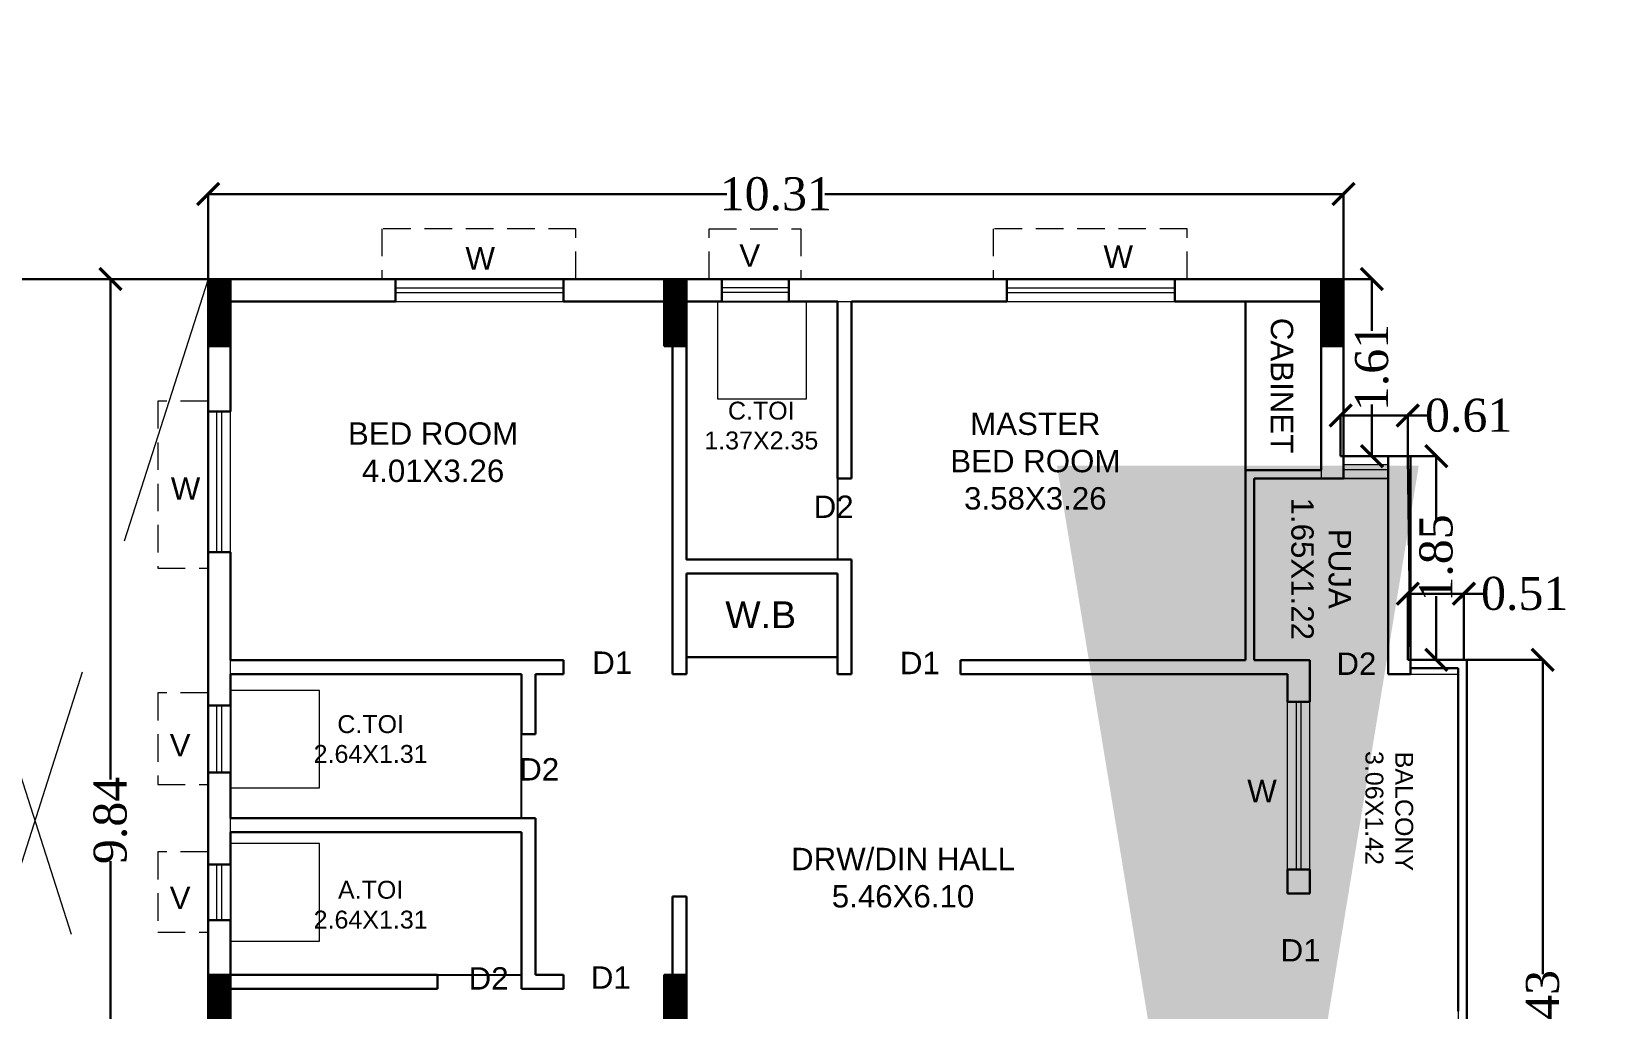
# Model space of a CAD drawing. Header units: metres. Extents: x 0 to 63445, y 32361 to 32804.
# Drawn here: x 63221.24 to 63235.47, y 32543.25 to 32552.14 of the extents above; entities that cross this region are included whole.
import ezdxf

# ---------------------------------------------------------------- set-up
doc = ezdxf.new("R2010")
doc.units = ezdxf.units.M
doc.header["$MEASUREMENT"] = 0
doc.header["$PDMODE"] = 34
doc.header["$PDSIZE"] = -10
for name, pattern in [('CONTINULUS', [0]), ('DASHED', [0.75, 0.5, -0.25]), ('DASHED2', [0.375, 0.25, -0.125])]:
    doc.linetypes.add(name, pattern=pattern)
doc.layers.get('0').update_dxf_attribs({"lineweight": 25})
doc.layers.add('BLK_1_FLR_7_BATH', color=3, linetype='Continuous', plot=False)
for name, color, linetype, lineweight in [('BLK_1_FLR_7_BLT_UP_AREA', 14, 'DASHED', 9), ('BLK_1_FLR_7_BLT_UP_AREA_DEDUCT', 41, 'DASHED', 9), ('BLK_1_FLR_7_UNITFA', 7, 'Continuous', 0), ('BLK_1_FLR_7_WATER_CLOSET', 7, 'Continuous', 0), ('COLUMN', 1, 'Continuous', 30), ('hatch', 251, 'Continuous', 20), ('PLAN_INFO', 1, 'Continuous', 20), ('TEXT-2', 65, 'Continuous', 18), ('wall', 7, 'Continuous', 30), ('window', 154, 'Continuous', 9)]:
    doc.layers.add(name, color=color, linetype=linetype, lineweight=lineweight)
doc.layers.add('text', color=65, linetype='Continuous')
doc.styles.add('AutoDCRFont', font='arial.ttf')
doc.styles.add('small int', font='arial.ttf', dxfattribs={"height": 18})
doc.styles.get("Standard").update_dxf_attribs({"font": 'arial.ttf', "height": 0.4})
doc.styles.add('style2', font='arial.ttf', dxfattribs={"height": 0.25})
doc.styles.add('TNR', font='times.ttf', dxfattribs={"height": 0.5})
doc.dimstyles.new('ARCHANA', dxfattribs={"dimscale": 0, "dimtxt": 0.5, "dimasz": 0.5, "dimexe": 0, "dimexo": 0, "dimgap": 0, "dimtad": 0, "dimzin": 0, "dimdsep": 46, "dimtxsty": 'TNR', "dimblk": 'ARCHTICK', "dimcen": 0.09, "dimclrd": 36, "dimclre": 36, "dimclrt": 7, "dimadec": 0, "dimazin": 0, "dimtfac": 1, "dimtofl": 0, "dimtmove": 0, "dimatfit": 3, "dimldrblk": 'ARCHTICK', "dimfxl": 1, "dimfrac": 2, "dimtolj": 1, "dimtzin": 0, "dimlwd": -1, "dimlwe": -1, "dimarcsym": 0})
doc.dimstyles.new('STD', dxfattribs={"dimtxt": 10, "dimasz": 10, "dimexe": 0, "dimexo": 0, "dimgap": 0.09, "dimtad": 0, "dimdec": 0, "dimzin": 0, "dimdsep": 46, "dimlunit": 4, "dimtxsty": 'small int', "dimcen": 0.09, "dimclrd": 75, "dimclre": 75, "dimadec": 0, "dimazin": 0, "dimtfac": 1, "dimtdec": 0, "dimtofl": 0, "dimtmove": 0, "dimatfit": 3, "dimfxl": 1, "dimtolj": 1, "dimtzin": 0, "dimarcsym": 0})

# ---------------------------------------------------------------- blocks, each defined once
blk = doc.blocks.new('A$C7D115503')
at = {"layer": 'COLUMN', "ltscale": 3}
h = blk.add_hatch(dxfattribs=at)
h.set_pattern_fill('ANSI31', color=256, style=0)
h.paths.add_polyline_path([(-14.36, -11.59), (-6.36, -11.59), (-6.36, 12.41), (-14.36, 12.41)])
at = {"layer": 'COLUMN', "ltscale": 0.05}
for p, q in [((-14.36, 12.41), (-6.36, 12.41)), ((-14.36, 12.41), (-14.36, -11.59)), ((-6.36, 12.41), (-6.36, -11.59)), ((-6.36, -11.59), (-14.36, -11.59))]:
    blk.add_line(p, q, dxfattribs=at)
blk = doc.blocks.new('_ArchTick')
at = {"color": 0, "linetype": 'ByBlock', "const_width": 0.15}
blk.add_lwpolyline([(-0.5, -0.5), (0.5, 0.5)], dxfattribs=at)
blk = doc.blocks.new('*D538')
at = {"layer": 'Defpoints', "color": 0, "ltscale": 0.5, "transparency": 16777216}
for p in [(63221.955, 32549.889), (63222.843, 32549.889), (63222.843, 32540.05)]:
    blk.add_point(p, dxfattribs=at)
at = {"layer": 'wall', "color": 36, "ltscale": 0.5, "transparency": 16777216}
for p, q in [((63222.843, 32549.889), (63221.955, 32549.889)), ((63221.955, 32549.889), (63221.955, 32545.341)), ((63221.955, 32540.05), (63221.955, 32544.599)), ((63222.843, 32540.05), (63221.955, 32540.05))]:
    blk.add_line(p, q, dxfattribs=at)
at = {"layer": 'wall', "color": 36, "ltscale": 0.5, "transparency": 16777216, "xscale": 0.2, "yscale": 0.2, "zscale": 0.2}
for p, rotation in [((63221.955, 32549.889), 90), ((63221.955, 32540.05), 270)]:
    blk.add_blockref('_ArchTick', p, dxfattribs=dict(at, rotation=rotation))
at = {"layer": 'wall', "color": 7, "ltscale": 0.5, "transparency": 16777216, "insert": (63221.955, 32544.97), "char_height": 0.5, "attachment_point": 5, "rotation": 90, "style": 'TNR'}
blk.add_mtext('\\A1;{\\H0.6x;9.84}', dxfattribs=at)
blk = doc.blocks.new('*D539')
at = {"layer": 'Defpoints', "color": 0, "ltscale": 0.5, "transparency": 16777216}
for p in [(63233.157, 32550.661), (63222.843, 32549.889), (63233.157, 32549.889)]:
    blk.add_point(p, dxfattribs=at)
at = {"layer": 'wall', "color": 36, "ltscale": 0.5, "transparency": 16777216}
for p, q in [((63222.843, 32549.889), (63222.843, 32550.661)), ((63222.843, 32550.661), (63227.554, 32550.661)), ((63233.157, 32550.661), (63228.445, 32550.661)), ((63233.157, 32549.889), (63233.157, 32550.661))]:
    blk.add_line(p, q, dxfattribs=at)
at = {"layer": 'wall', "color": 36, "ltscale": 0.5, "transparency": 16777216, "xscale": 0.2, "yscale": 0.2, "zscale": 0.2, "rotation": 180}
blk.add_blockref('_ArchTick', (63222.843, 32550.661), dxfattribs=at)
at = {"layer": 'wall', "color": 36, "ltscale": 0.5, "transparency": 16777216, "xscale": 0.2, "yscale": 0.2, "zscale": 0.2}
blk.add_blockref('_ArchTick', (63233.157, 32550.661), dxfattribs=at)
at = {"layer": 'wall', "color": 7, "ltscale": 0.5, "transparency": 16777216, "insert": (63228, 32550.661), "char_height": 0.5, "attachment_point": 5, "style": 'TNR'}
blk.add_mtext('\\A1;{\\H0.6x;10.31}', dxfattribs=at)
blk = doc.blocks.new('*D495')
at = {"layer": 'Defpoints', "color": 0, "ltscale": 0.5, "transparency": 16777216}
for p in [(63234.251, 32546.43), (63234.967, 32546.43), (63234.251, 32540)]:
    blk.add_point(p, dxfattribs=at)
at = {"layer": 'wall', "color": 36, "ltscale": 0.5, "transparency": 16777216}
for p, q in [((63234.251, 32546.43), (63234.967, 32546.43)), ((63234.967, 32546.43), (63234.967, 32543.575)), ((63234.967, 32540), (63234.967, 32542.855)), ((63234.251, 32540), (63234.967, 32540))]:
    blk.add_line(p, q, dxfattribs=at)
at = {"layer": 'wall', "color": 36, "ltscale": 0.5, "transparency": 16777216, "xscale": 0.2, "yscale": 0.2, "zscale": 0.2}
for p, rotation in [((63234.967, 32546.43), 90), ((63234.967, 32540), 270)]:
    blk.add_blockref('_ArchTick', p, dxfattribs=dict(at, rotation=rotation))
at = {"layer": 'wall', "color": 7, "ltscale": 0.5, "transparency": 16777216, "insert": (63234.967, 32543.215), "char_height": 0.5, "attachment_point": 5, "rotation": 90, "style": 'TNR'}
blk.add_mtext('\\A1;{\\H0.6x;6.43}', dxfattribs=at)
blk = doc.blocks.new('*D496')
at = {"layer": 'Defpoints', "color": 0, "ltscale": 0.5, "transparency": 16777216}
for p in [(63234.251, 32547.03), (63233.741, 32546.43), (63234.251, 32546.43)]:
    blk.add_point(p, dxfattribs=at)
at = {"layer": 'wall', "color": 36, "ltscale": 0.5, "transparency": 16777216}
for p, q in [((63233.741, 32546.43), (63233.741, 32547.03)), ((63233.741, 32547.03), (63234.251, 32547.03)), ((63234.251, 32546.43), (63234.251, 32547.03)), ((63234.251, 32547.03), (63234.451, 32547.03))]:
    blk.add_line(p, q, dxfattribs=at)
at = {"layer": 'wall', "color": 36, "ltscale": 0.5, "transparency": 16777216, "xscale": 0.2, "yscale": 0.2, "zscale": 0.2, "rotation": 180}
blk.add_blockref('_ArchTick', (63233.741, 32547.03), dxfattribs=at)
at = {"layer": 'wall', "color": 36, "ltscale": 0.5, "transparency": 16777216, "xscale": 0.2, "yscale": 0.2, "zscale": 0.2}
blk.add_blockref('_ArchTick', (63234.251, 32547.03), dxfattribs=at)
at = {"layer": 'wall', "color": 7, "ltscale": 0.5, "transparency": 16777216, "insert": (63234.803, 32547.03), "char_height": 0.5, "attachment_point": 5, "style": 'TNR'}
blk.add_mtext('\\A1;{\\H0.6x;0.51}', dxfattribs=at)
blk = doc.blocks.new('*D497')
at = {"layer": 'Defpoints', "color": 0, "ltscale": 0.5, "transparency": 16777216}
for p in [(63233.741, 32548.28), (63234, 32548.28), (63233.741, 32546.43)]:
    blk.add_point(p, dxfattribs=at)
at = {"layer": 'wall', "color": 36, "ltscale": 0.5, "transparency": 16777216}
for p, q in [((63233.741, 32548.28), (63234, 32548.28)), ((63234, 32548.28), (63234, 32547.702)), ((63234, 32546.43), (63234, 32547.008)), ((63233.741, 32546.43), (63234, 32546.43))]:
    blk.add_line(p, q, dxfattribs=at)
at = {"layer": 'wall', "color": 36, "ltscale": 0.5, "transparency": 16777216, "xscale": 0.2, "yscale": 0.2, "zscale": 0.2}
for p, rotation in [((63234, 32548.28), 90), ((63234, 32546.43), 270)]:
    blk.add_blockref('_ArchTick', p, dxfattribs=dict(at, rotation=rotation))
at = {"layer": 'wall', "color": 7, "ltscale": 0.5, "transparency": 16777216, "insert": (63234, 32547.355), "char_height": 0.5, "attachment_point": 5, "rotation": 90, "style": 'TNR'}
blk.add_mtext('\\A1;{\\H0.6x;1.85}', dxfattribs=at)
blk = doc.blocks.new('*D498')
at = {"layer": 'Defpoints', "color": 0, "ltscale": 0.5, "transparency": 16777216}
for p in [(63233.131, 32548.649), (63233.131, 32548.28), (63233.741, 32548.28)]:
    blk.add_point(p, dxfattribs=at)
at = {"layer": 'wall', "color": 36, "ltscale": 0.5, "transparency": 16777216}
for p, q in [((63233.131, 32548.28), (63233.131, 32548.649)), ((63233.131, 32548.649), (63233.741, 32548.649)), ((63233.741, 32548.28), (63233.741, 32548.649)), ((63233.741, 32548.649), (63233.941, 32548.649))]:
    blk.add_line(p, q, dxfattribs=at)
at = {"layer": 'wall', "color": 36, "ltscale": 0.5, "transparency": 16777216, "xscale": 0.2, "yscale": 0.2, "zscale": 0.2, "rotation": 180}
blk.add_blockref('_ArchTick', (63233.131, 32548.649), dxfattribs=at)
at = {"layer": 'wall', "color": 36, "ltscale": 0.5, "transparency": 16777216, "xscale": 0.2, "yscale": 0.2, "zscale": 0.2}
blk.add_blockref('_ArchTick', (63233.741, 32548.649), dxfattribs=at)
at = {"layer": 'wall', "color": 7, "ltscale": 0.5, "transparency": 16777216, "insert": (63234.294, 32548.649), "char_height": 0.5, "attachment_point": 5, "style": 'TNR'}
blk.add_mtext('\\A1;{\\H0.6x;0.61}', dxfattribs=at)
blk = doc.blocks.new('*D499')
at = {"layer": 'Defpoints', "color": 0, "ltscale": 0.5, "transparency": 16777216}
for p in [(63233.131, 32549.889), (63233.415, 32549.889), (63233.131, 32548.28)]:
    blk.add_point(p, dxfattribs=at)
at = {"layer": 'wall', "color": 36, "ltscale": 0.5, "transparency": 16777216}
for p, q in [((63233.131, 32549.889), (63233.415, 32549.889)), ((63233.415, 32549.889), (63233.415, 32549.419)), ((63233.415, 32548.28), (63233.415, 32548.75)), ((63233.131, 32548.28), (63233.415, 32548.28))]:
    blk.add_line(p, q, dxfattribs=at)
at = {"layer": 'wall', "color": 36, "ltscale": 0.5, "transparency": 16777216, "xscale": 0.2, "yscale": 0.2, "zscale": 0.2}
for p, rotation in [((63233.415, 32549.889), 90), ((63233.415, 32548.28), 270)]:
    blk.add_blockref('_ArchTick', p, dxfattribs=dict(at, rotation=rotation))
at = {"layer": 'wall', "color": 7, "ltscale": 0.5, "transparency": 16777216, "insert": (63233.415, 32549.085), "char_height": 0.5, "attachment_point": 5, "rotation": 90, "style": 'TNR'}
blk.add_mtext('\\A1;{\\H0.6x;1.61}', dxfattribs=at)

msp = doc.modelspace()

# ---------------------------------------------------------------- linework, layer by layer
at = {"layer": 'BLK_1_FLR_7_BATH', "color": 3}
for points in [[(63227.1877, 32549.6859), (63228.5593, 32549.6859), (63228.5593, 32547.3404), (63227.1877, 32547.3404)], [(63225.6891, 32546.299), (63223.0458, 32546.299), (63223.0458, 32544.9908), (63225.6891, 32544.9908)], [(63225.6891, 32544.8638), (63223.0458, 32544.8638), (63223.0458, 32543.5684), (63225.6891, 32543.5684)]]:
    msp.add_lwpolyline(points, close=True, dxfattribs=at)
at = {"layer": 'BLK_1_FLR_7_BLT_UP_AREA', "color": 14, "linetype": 'CONTINULUS', "ltscale": 0.05}
msp.add_lwpolyline([(63170.8973, 32527.6716), (63233.1569, 32527.6716), (63233.1569, 32529.2805), (63233.7665, 32529.2805), (63233.7665, 32531.1305), (63234.2761, 32531.1305), (63234.2761, 32537.5611), (63233.1569, 32537.5611), (63233.1569, 32539.9996), (63234.2761, 32539.9996), (63234.2761, 32546.4302), (63233.7665, 32546.4302), (63233.7665, 32548.2802), (63233.1569, 32548.2802), (63233.1569, 32549.8891), (63170.8973, 32549.8891)], dxfattribs=at)
at = {"layer": 'BLK_1_FLR_7_BLT_UP_AREA_DEDUCT', "color": 14, "linetype": 'Continuous'}
msp.add_lwpolyline([(63222.8426, 32540.0504), (63219.694, 32540.0504), (63219.694, 32549.888), (63222.8426, 32549.888)], close=True, dxfattribs=at)
at = {"layer": 'BLK_1_FLR_7_UNITFA', "color": 3, "ltscale": 0.5}
msp.add_lwpolyline([(63234.1999, 32540.0758), (63233.1569, 32540.0758), (63233.1569, 32540.2028), (63227.0607, 32540.2028), (63227.0607, 32540.0504), (63223.0458, 32540.0504), (63223.0458, 32549.6859), (63232.9537, 32549.6859), (63232.9537, 32548.077), (63233.5642, 32548.077), (63233.5633, 32546.299), (63234.1999, 32546.299), (63234.1999, 32540.0758)], close=True, dxfattribs=at)
at = {"layer": 'BLK_1_FLR_7_WATER_CLOSET', "color": 3}
for points in [[(63228.2779, 32549.6859), (63227.4692, 32549.6859), (63227.4692, 32548.8009), (63228.2779, 32548.8009)], [(63223.8545, 32546.1517), (63223.0458, 32546.1517), (63223.0458, 32545.2668), (63223.8545, 32545.2668)], [(63223.8545, 32544.7594), (63223.0458, 32544.7594), (63223.0458, 32543.8745), (63223.8545, 32543.8745)]]:
    msp.add_lwpolyline(points, close=True, dxfattribs=at)
at = {"layer": 'hatch', "linetype": 'DASHED2', "ltscale": 10}
for p, q in [((63222.8426, 32549.8891), (63219.694, 32540.0504)), ((63219.694, 32549.888), (63222.8426, 32540.0504))]:
    msp.add_line(p, q, dxfattribs=at)
at = {"layer": 'wall'}
for p, q in [((63222.8426, 32549.8891), (63219.694, 32549.8891)), ((63232.2678, 32548.1532), (63232.2678, 32549.6859)), ((63232.2678, 32548.1532), (63232.2678, 32546.426)), ((63232.344, 32548.077), (63232.344, 32546.426)), ((63227.1877, 32546.4547), (63228.5593, 32546.4547)), ((63225.6891, 32546.299), (63225.6891, 32545.7529)), ((63225.8161, 32546.299), (63225.8161, 32545.7529)), ((63227.1877, 32546.299), (63227.0607, 32546.299)), ((63228.6863, 32546.299), (63228.5593, 32546.299)), ((63225.8161, 32544.9908), (63225.8161, 32543.5684)), ((63225.6891, 32544.8638), (63225.6891, 32543.4414)), ((63224.927, 32543.5684), (63223.0458, 32543.5684)), ((63224.927, 32543.5684), (63224.927, 32543.4414)), ((63225.8161, 32543.5684), (63226.0701, 32543.5684)), ((63226.0701, 32543.5684), (63226.0701, 32543.4414)), ((63224.927, 32543.4414), (63223.0458, 32543.4414)), ((63226.0701, 32543.4414), (63225.6891, 32543.4414))]:
    msp.add_line(p, q, dxfattribs=at)
at = {"layer": 'wall', "ltscale": 0.05}
for p, q in [((63222.8426, 32548.6861), (63222.8426, 32549.8891)), ((63224.546, 32549.8891), (63223.0458, 32549.8891)), ((63226.9845, 32549.8891), (63226.0701, 32549.8891)), ((63227.5082, 32549.8891), (63226.9845, 32549.8891)), ((63230.0994, 32549.8891), (63228.1178, 32549.8891)), ((63233.1569, 32549.8891), (63231.6235, 32549.8891)), ((63233.1569, 32548.2802), (63233.1569, 32549.8891)), ((63233.1569, 32549.8891), (63233.1569, 32548.2802)), ((63224.546, 32549.6859), (63223.0458, 32549.6859)), ((63223.0458, 32548.6861), (63223.0458, 32549.6859)), ((63226.0701, 32549.6859), (63226.0701, 32549.6986)), ((63226.9845, 32549.6859), (63226.0701, 32549.6859)), ((63227.0607, 32546.299), (63227.0607, 32549.6986)), ((63227.5082, 32549.6859), (63227.1877, 32549.6859)), ((63227.5082, 32549.6859), (63227.3713, 32549.6859)), ((63228.5593, 32549.6859), (63228.116, 32549.6859)), ((63228.5593, 32549.6859), (63228.1178, 32549.6859)), ((63228.5593, 32548.077), (63228.5593, 32549.6859)), ((63230.0994, 32549.6859), (63228.6863, 32549.6859)), ((63228.6863, 32548.077), (63228.6863, 32549.6859)), ((63232.9537, 32549.6859), (63231.6235, 32549.6859)), ((63232.9537, 32548.1532), (63232.9537, 32549.6859)), ((63227.1877, 32547.3404), (63227.1877, 32549.2922)), ((63233.1569, 32548.2802), (63233.7665, 32548.2802)), ((63233.5633, 32546.299), (63233.5633, 32548.2802)), ((63233.7665, 32546.299), (63233.7665, 32548.2802)), ((63232.2678, 32548.1532), (63232.9537, 32548.1532)), ((63228.5593, 32548.077), (63228.6863, 32548.077)), ((63232.344, 32548.077), (63233.1569, 32548.077)), ((63222.8426, 32546.0141), (63222.8426, 32547.4075)), ((63223.0458, 32546.426), (63223.0458, 32547.4075)), ((63227.1877, 32547.3404), (63228.6863, 32547.3404)), ((63228.6863, 32546.426), (63228.6863, 32547.3404)), ((63227.1877, 32546.299), (63227.1877, 32547.2134)), ((63227.1877, 32547.2134), (63228.5593, 32547.2134)), ((63228.5593, 32546.299), (63228.5593, 32547.2134)), ((63223.0458, 32546.426), (63225.9939, 32546.426)), ((63225.8669, 32546.426), (63226.0701, 32546.426)), ((63226.0701, 32546.299), (63226.0701, 32546.426)), ((63228.6863, 32546.299), (63228.6863, 32546.426)), ((63228.6863, 32546.426), (63228.6863, 32546.426)), ((63229.677, 32546.299), (63229.677, 32546.426)), ((63229.677, 32546.426), (63232.2678, 32546.426)), ((63232.344, 32546.426), (63232.8521, 32546.426)), ((63232.8521, 32546.426), (63232.8521, 32546.0472)), ((63234.2761, 32546.4302), (63233.7665, 32546.4302)), ((63234.2761, 32543.2382), (63234.2761, 32546.4302)), ((63223.0458, 32546.0141), (63223.0458, 32546.299)), ((63223.0458, 32546.299), (63225.6891, 32546.299)), ((63225.8161, 32546.299), (63226.0701, 32546.299)), ((63229.677, 32546.299), (63232.6489, 32546.299)), ((63232.6489, 32546.0472), (63232.6489, 32546.299)), ((63232.8521, 32546.0472), (63232.8521, 32546.299)), ((63233.5633, 32546.299), (63233.7665, 32546.299)), ((63234.1999, 32546.354), (63233.7665, 32546.354)), ((63234.1999, 32543.2382), (63234.1999, 32546.354)), ((63225.6891, 32545.7529), (63225.8161, 32545.7529)), ((63222.8426, 32544.5694), (63222.8426, 32545.4045)), ((63223.0458, 32544.9908), (63223.0458, 32545.4045)), ((63223.0458, 32544.9908), (63225.8161, 32544.9908)), ((63223.0458, 32544.5694), (63223.0458, 32544.8638)), ((63223.0458, 32544.8638), (63225.6891, 32544.8638)), ((63232.6489, 32544.305), (63232.6489, 32544.5231)), ((63232.8521, 32544.305), (63232.8521, 32544.5231)), ((63232.8521, 32544.5231), (63232.8521, 32544.305)), ((63227.0607, 32543.3906), (63227.0607, 32544.2786)), ((63227.0607, 32544.2786), (63227.0607, 32544.2786)), ((63227.0607, 32544.2786), (63227.1877, 32544.2786)), ((63227.0607, 32544.2786), (63227.1877, 32544.2786)), ((63227.1877, 32543.3906), (63227.1877, 32544.2786)), ((63232.6489, 32544.305), (63232.8521, 32544.305)), ((63222.8426, 32542.3844), (63222.8426, 32544.0645)), ((63223.0458, 32543.5684), (63223.0458, 32544.0645)), ((63223.0458, 32542.3844), (63223.0458, 32543.4414)), ((63226.9845, 32543.3906), (63227.0607, 32543.3906)), ((63226.9845, 32543.2636), (63227.1877, 32543.2636))]:
    msp.add_line(p, q, dxfattribs=at)
at = {"layer": 'wall', "ltscale": 3}
for p, q in [((63224.546, 32549.8891), (63224.546, 32549.6859)), ((63226.0701, 32549.8891), (63226.0701, 32549.6859)), ((63227.5082, 32549.6859), (63227.5082, 32549.8891)), ((63228.1178, 32549.6859), (63228.1178, 32549.8891)), ((63230.0994, 32549.8891), (63230.0994, 32549.6859)), ((63231.6235, 32549.8891), (63231.6235, 32549.6859)), ((63223.0458, 32548.6861), (63222.8426, 32548.6861)), ((63223.0458, 32547.4075), (63222.8426, 32547.4075)), ((63223.0458, 32546.0141), (63222.8426, 32546.0141)), ((63232.8521, 32546.0472), (63232.6489, 32546.0472)), ((63223.0458, 32545.4045), (63222.8426, 32545.4045)), ((63223.0458, 32544.5694), (63222.8426, 32544.5694)), ((63232.8521, 32544.5231), (63232.6489, 32544.5231)), ((63223.0458, 32544.0645), (63222.8426, 32544.0645))]:
    msp.add_line(p, q, dxfattribs=at)
at = {"layer": 'wall', "ltscale": 0.1}
for p, q in [((63228.1178, 32549.6859), (63228.1756, 32549.6859)), ((63223.0458, 32545.4045), (63223.0458, 32545.3467)), ((63223.0458, 32544.0645), (63223.0458, 32543.5684))]:
    msp.add_line(p, q, dxfattribs=at)
at = {"layer": 'wall', "ltscale": 0.5}
msp.add_line((63233.1569, 32548.2802), (63233.1569, 32548.077), dxfattribs=at)
msp.add_lwpolyline([(63219.694, 32540.0504), (63222.8426, 32540.0504), (63222.8426, 32549.8891), (63233.1569, 32549.8891), (63233.1569, 32548.2802), (63233.7665, 32548.2802), (63233.7665, 32546.4302), (63234.2507, 32546.4302), (63234.2761, 32546.4302), (63234.2761, 32539.9996), (63233.1569, 32539.9996), (63233.1569, 32537.5611), (63234.2507, 32537.5611), (63234.2761, 32537.5611), (63234.2761, 32531.1305), (63233.7665, 32531.1305), (63233.7665, 32529.2805), (63233.1569, 32529.2805), (63233.1569, 32527.6716), (63222.8426, 32527.6716), (63222.8426, 32537.5103), (63219.694, 32537.5103)], dxfattribs=at)
msp.add_lwpolyline([(63222.8426, 32549.8891), (63233.1569, 32549.8891), (63233.1569, 32548.2802), (63233.7411, 32548.2802), (63233.7665, 32546.4302), (63234.2761, 32546.4302), (63234.2761, 32539.9996), (63227.1877, 32539.9996), (63227.1877, 32539.8472), (63222.8426, 32539.8472)], close=True, dxfattribs=at)
at = {"layer": 'wall'}
msp.add_arc((63233.1315, 32549.7378), 0.0254, 0, 90, dxfattribs=at)
at = {"layer": 'window'}
for p, q in [((63224.546, 32549.8891), (63226.0692, 32549.8891)), ((63224.546, 32549.8092), (63226.0692, 32549.8092)), ((63227.5091, 32549.8891), (63227.5082, 32549.8891)), ((63227.5091, 32549.8092), (63227.5082, 32549.8092)), ((63227.5091, 32549.8891), (63228.1178, 32549.8891)), ((63228.1178, 32549.8092), (63227.5091, 32549.8092)), ((63230.0994, 32549.8891), (63231.6226, 32549.8891)), ((63230.0994, 32549.8091), (63231.6226, 32549.8092)), ((63224.546, 32549.7658), (63226.0692, 32549.7658)), ((63224.546, 32549.6859), (63226.0692, 32549.6859)), ((63227.5091, 32549.7659), (63227.5082, 32549.7659)), ((63227.5091, 32549.6859), (63227.5082, 32549.6859)), ((63228.1178, 32549.7659), (63227.5091, 32549.7658)), ((63228.1178, 32549.6859), (63227.5091, 32549.6859)), ((63228.1169, 32549.6859), (63228.116, 32549.6859)), ((63230.0994, 32549.7658), (63231.6226, 32549.7658)), ((63230.0994, 32549.6859), (63231.6226, 32549.6859)), ((63222.8426, 32547.4075), (63222.8426, 32548.6852)), ((63222.9225, 32547.4075), (63222.9225, 32548.6852)), ((63222.9658, 32547.4075), (63222.9658, 32548.6852)), ((63223.0458, 32547.4075), (63223.0458, 32548.6852)), ((63233.5642, 32548.2802), (63233.1569, 32548.2802)), ((63233.5642, 32548.2003), (63233.1569, 32548.2003)), ((63233.5642, 32548.157), (63233.1569, 32548.157)), ((63233.5642, 32548.077), (63233.1569, 32548.077)), ((63222.8426, 32545.4045), (63222.8426, 32546.0141)), ((63222.8426, 32546.0132), (63222.8426, 32546.0141)), ((63222.9225, 32545.4045), (63222.9225, 32546.0141)), ((63222.9225, 32546.0132), (63222.9225, 32546.0141)), ((63222.9658, 32545.4045), (63222.9658, 32546.0141)), ((63222.9658, 32546.0132), (63222.9658, 32546.0141)), ((63223.0458, 32546.0132), (63223.0458, 32546.0141)), ((63223.0458, 32545.4045), (63223.0458, 32546.0141)), ((63232.6489, 32544.5231), (63232.6489, 32546.0463)), ((63232.7288, 32544.5231), (63232.7288, 32546.0463)), ((63232.7721, 32544.5231), (63232.7721, 32546.0463)), ((63232.8521, 32544.5231), (63232.8521, 32546.0463)), ((63222.8426, 32544.5685), (63222.8426, 32544.5694)), ((63222.8426, 32544.0645), (63222.8426, 32544.5694)), ((63222.9225, 32544.0645), (63222.9225, 32544.5694)), ((63222.9225, 32544.5685), (63222.9225, 32544.5694)), ((63222.9658, 32544.0645), (63222.9658, 32544.5694)), ((63222.9658, 32544.5685), (63222.9658, 32544.5694)), ((63223.0458, 32544.5685), (63223.0458, 32544.5694)), ((63223.0458, 32544.0645), (63223.0458, 32544.5694))]:
    msp.add_line(p, q, dxfattribs=at)
at = {"layer": 'window', "color": 8, "linetype": 'DASHED2'}
for points in [[(63226.1843, 32549.8891), (63226.1843, 32550.3463), (63224.4222, 32550.3463), (63224.4222, 32549.8891)], [(63227.3931, 32549.8891), (63227.3931, 32550.3463), (63228.227, 32550.3463), (63228.227, 32549.8891)], [(63231.7377, 32549.8891), (63231.7377, 32550.3463), (63229.9756, 32550.3463), (63229.9756, 32549.8891)], [(63222.8426, 32548.7799), (63222.3854, 32548.7799), (63222.3854, 32547.2631), (63222.8426, 32547.2631)], [(63222.8426, 32546.1292), (63222.3854, 32546.1292), (63222.3854, 32545.2953), (63222.8426, 32545.2953)], [(63222.8426, 32544.6846), (63222.3854, 32544.6846), (63222.3854, 32543.9553), (63222.8426, 32543.9553)]]:
    msp.add_lwpolyline(points, dxfattribs=at)

# ---------------------------------------------------------------- block references
at = {"layer": 'COLUMN', "ltscale": 0.05, "xscale": 0.025400733691282, "yscale": 0.025400733691282, "zscale": 0.025400733691282, "rotation": 180}
for p in [(63222.6809, 32549.5948), (63226.8229, 32549.5948), (63232.792, 32549.5948), (63222.6809, 32543.2741), (63226.8229, 32543.2741)]:
    msp.add_blockref('A$C7D115503', p, dxfattribs=at)

# ---------------------------------------------------------------- texts
at = {"layer": 'PLAN_INFO', "linetype": 'Continuous', "insert": (62933.8759, 32556.8916), "char_height": 2.1336, "attachment_point": 1, "style": 'style2'}
msp.add_mtext_dynamic_manual_height_columns('{\\Fstandard|c0;PLAN INFO\\P\\PARCHITECT_OR_TECHNICAL_PERSON_NAME=SK. REHAN AHAMED\\PPLOT_NO=598/3036\\PKHATA_NO=238/1398\\PMAUZA=ANDARPUR\\PDISTRICT=CUTTACK\\PPLOT_AREA_M2=4864.95\\PAVG_PLOT_DEPTH= 9\\PAVG_PLOT_WIDTH= 11\\PROAD_WIDTH=9.14\\A1;\\P\\A0;EXISTING_FLOOR_AREA_TO_BE_DEMOLISHED_M2 = 0\\PNUMBER_OF_OCCUPANTS_OR_USERS_OR_BED_BLK_1=150\\PNUMBER_OF_OCCUPANTS_OR_USERS_OR_BED_BLK_2=80\\PNUMBER_OF_OCCUPANTS_OR_USERS_OR_BED_BLK_3=50\\PIS_THE_PLOT_PART_OF_THE_LAYOUT_APPROVED_BY_THE_AUTHORITY_OR_DEVELOPED_AND_ALLOTTED_BY_THE_GOVERNMENT_OR_STATUTORY_BODIES_OR_IS_A_FINAL_PLOT_IN_TOWN_PLANNING_SCHEMES_OR_DEVELOPMENT_SCHEMES=YES\\P\\A1;IS_LAND_REGULARIZED=YES\\PLAND_USE_ZONE=RESIDENTIAL USE ZONE\\A0;\\PIS_BUILDING_UNDER_HAZARDOUS_OCCUPANCY_CATEGORY=NO\\PIS_BUILDING_CENTRALLY_AIR_CONDITIONED=NO\\PDOES_PROJECT_HAVE_MORE_THAN_10000_LITRES_OF_WASTE_WATER_DISCHARGE_PER_DAY=NO\\PDOES_THE_PROJECT_REQUIRE_NOC_FROM_AAI_AS_PER_THE_COLOUR_CODED_ZONE_MAPS=NO\\PIS_THE_PROJECT_LOCATED_WITHIN_300_METERS_DISTANCE_OF_THE_CENTRALLY_PROTECTED_MONUMENT=YES\\PIS_THE_PROJECT_LOCATED_WITHIN_300_METERS_DISTANCE_OF_THE_STATE_PROTECTED_MONUMENT=NO\\PIS_THE_PROJECT_LOCATED_WITHIN_200_METERS_FROM_STRATEGIC_BUILDINGS=YES\\PIS_PROPOSED_CONSTRUCTION_NEXT_TO_FLOOD_EMBANKMENT_AND_DOES_APPLICANT_WANT_TO_HAVE_DIRECT_ACCESS_FROM_THE_EMBANKMENT_ROAD=NO\\PIS_KISAM_OF_LAND_RECORDED_AS_AGRICULTURE_IN_RECORD_OF_RIGHTS=YES\\PIS_THE_PROJECT_ADJACENT_TO_HIGHWAY_AND_HAVING_DIRECT_ACCESS_TO_IT=NO\\PIS_THE_PROJECT_CLOSE_TO_THE_COASTAL_REGION=NO\\PSTAR_RATING_FOR_HOTEL_PROJECT=NA\\PDOES_HOSPITAL_HAVE_CRITICAL_CARE_UNIT=NA\\PDOC_OSHB_OR_GA_OR_BDA_DEVELOPED_AND_ALLOTTED_PLOT=YES\\PDOC_PLOT_PART_OF_APPROVED_PRIVATE_LAYOUT=YES\\PDOC_PLOT_PART_OF_UNAUTHORISED_LAYOUT_OR_REVENUE_PLOT=NO\\PDOC_IS_PROJECT_COMING_UNDER_THE_JURISDICTION_OF_PLANNING_AUTHORITIES=YES\\PDOC_DOES_THE_PROJECT_HAVE_AFFORDABLE_HOUSING_COMPONENT=NO\\PDOC_DOES_THE_PROJECT_HAVE_MORE_THAN_500_SQM_BUILT_UP_AREA_EXCLUDING_THE_AFFORDABLE_HOUSING_COMPONENT=NO\\PDOC_DOES_PROJECT_REQUIRE_RERA_REGISTRATION=NO\\PPER_ACRE_BENCHMARK_VALUE_OF_LAND_NEEDED_IF_PROJECT_IS_HAVING_PURCHASABLE_FAR_COMPONENT=100000\\PIS_SECURITY_DEPOSIT_REQUIRED=NO\\PDISTANCE_OF_DA_PARKING_SPACE_FROM_BUILDING_ENTRANCE=13.39\\PTOTAL_PARKING_AREA_IF_PROJECT_HAS_OFF_SITE_PARKING_PROVISION_WITHIN_300_METERS_FROM_PROJECT_SITE=NA\\PTOTAL_CONNECTED_LOAD_OF_THE_PROPOSED_PROJECT_IN_W=9200\\PMINIMUM_GENERATION_CAPACITY_OF_THE_ROOFTOP_SOLAR_PV_SYSTEM_IN_W=2000\\PCAPACITY_OF_SOLAR_WATER_HEATING_SYSTEM_IN_LPD=11900\\P\\fCalibri|b0|i0|c0|p34;\\H0.91667x;DOES_PROJECT_HAVE_LOW_WATER_CONSUMPTION_AND_PLUMBING_FIXTURES=YES\\PDOES_PROJECT_HAVE_REDUCED_HARDSCAPE=YES\\PDOES_PROJECT_HAVE_LOW_ENERGY_CONSUMPTION_LIGHTING_FIXTURES=YES\\PDOES_PROJECT_HAVE_ENERGY_EFFICIENT_HVAC_SYSTEM=YES\\PDOES_PROJECT_HAVE_LIGHTING_OF_COMMON_AREAS_BY_SOLAR_ENERGY_OR_LED_DEVICES=YES\\PDOES_PROJECT_HAVE_SEGREGATION_OF_WASTE_PROVISION=YES\\PDOES_PROJECT_HAVE_ORGANIC_WASTE_MANAGEMENT_PROVISION=YES\\P\\Fstandard|c0;\\H1.09091x;PROJECT_VALUE_IN_INR_IF_EIDP_FEE_IS_APPLICABLE_FOR_PROJECT=10000000\\PIS_THE_PROJECT_BY_STATE_GOVT_OR_CENTRAL_GOVT_OR_GOVT_UNDERTAKING=NO\\PNUMBER_OF_TEMPORARY_STRUCTURES_IF_PRESENT_AT_THE_SITE=4\\P\\H1x;ADDITIONAL_TDR_IF_APPLICABLE_M2=NA}', width=251.038176, gutter_width=28, heights=[264.8801], dxfattribs=at)
at = {"layer": 'text', "rotation": 270}
for s, insert, char_height, width, attachment_point in [('\\pxqc;CABINET', (63232.4939, 32545.975), 0.203206, 5.893319, 9), ('\\pxqc;PUJA\\P1.65X1.22', (63233.225, 32550.0996), 0.20321, 5.68602, 1), ('\\pxqc; BALCONY\\P3.06X1.42', (63233.7898, 32542.8481), 0.162565, 4.470808, 3)]:
    msp.add_mtext(s, dxfattribs=dict(at, insert=insert, char_height=char_height, width=width, attachment_point=attachment_point))
at = {"layer": 'text'}
for s, insert, char_height, width, attachment_point in [('\\pxqc;C.TOI\\P1.37X2.35', (63230.1006, 32548.7749), 0.162565, 4.465728, 3), ('\\pxqc;MASTER \\PBED ROOM\\P3.58X3.26', (63233.1517, 32548.6758), 0.203206, 5.588511, 3), ('\\pxqc;BED ROOM\\P4.01X3.26', (63227.6802, 32548.5872), 0.203206, 5.588511, 3), ('\\pxqc,t17;D2', (63231.4592, 32547.7187), 0.203206, 5.867919, 9), ('\\pxqc;W.B', (63231.2308, 32546.9611), 0.24385, 6.736694, 3), ('\\pxqc;D1', (63229.4478, 32546.302), 0.20321, 5.867919, 9), ('\\pxqc;D1', (63232.2426, 32546.299), 0.20321, 5.867919, 9), ('\\pxqc,t17;D2', (63236.2078, 32546.2924), 0.203206, 5.867919, 9), ('\\pxqc;C.TOI\\P2.64X1.31', (63226.5519, 32545.9268), 0.162565, 4.465728, 3), ('\\pxqc,t17;D2', (63228.7842, 32545.3331), 0.203206, 5.867919, 9), ('\\pxqc;DRW/DIN HALL\\P5.46X6.10', (63231.9497, 32544.7216), 0.203206, 5.588511, 3), ('\\pxqc;A.TOI\\P2.64X1.31', (63226.5519, 32544.4217), 0.162565, 4.465728, 3), ('\\pxqc;D1', (63235.7009, 32543.6887), 0.20321, 5.867919, 9), ('\\pxqc,t17;D2', (63228.3248, 32543.4337), 0.203206, 5.867919, 9), ('\\pxqc;D1', (63229.4345, 32543.4414), 0.20321, 5.867919, 9)]:
    msp.add_mtext(s, dxfattribs=dict(at, insert=insert, char_height=char_height, width=width, attachment_point=attachment_point))
at = {"layer": 'TEXT-2', "char_height": 0.2032, "width": 0.183842, "attachment_point": 1, "style": 'AutoDCRFont'}
for s, insert in [('W', (63225.1805, 32550.1789)), ('V', (63227.6686, 32550.2039)), ('W', (63230.9769, 32550.194)), ('W', (63222.5037, 32548.0885)), ('V', (63222.4937, 32545.7564)), ('W', (63232.2827, 32545.3393)), ('V', (63222.4937, 32544.3689))]:
    msp.add_mtext(s, dxfattribs=dict(at, insert=insert))

# ---------------------------------------------------------------- dimensions: what is measured, and where the dimension line sits
at = {"layer": 'wall', "ltscale": 0.5}
dim = msp.add_linear_dim(base=(63233.1569, 32550.6611), p1=(63222.8426, 32549.8891), p2=(63233.1569, 32549.8891), text='{\\H0.6x;<>}', dimstyle='ARCHANA', override={"dimscale": 1, "dimtxt": 0.3, "dimasz": 0.2, "dimfxl": 6, "dimarcsym": 1}, dxfattribs=at)
dim.commit()
dim.dimension.update_dxf_attribs({"geometry": '*D539', "text_midpoint": (63227.9997, 32550.6611), "dimtype": 160})
for base, p1, p2, angle, picture, middle in [((63221.955, 32549.8891), (63222.8426, 32540.0504), (63222.8426, 32549.8891), 90, '*D538', (63221.955, 32544.9697)), ((63233.4146, 32549.8891), (63233.1315, 32548.2802), (63233.1315, 32549.8891), 90, '*D499', (63233.4146, 32549.0847)), ((63233.9999, 32548.2802), (63233.7411, 32546.4302), (63233.7411, 32548.2802), 90, '*D497', (63233.9999, 32547.3552)), ((63234.2507, 32547.0301), (63233.7411, 32546.4302), (63234.2507, 32546.4302), 180, '*D496', (63234.8033, 32547.0301)), ((63234.9666, 32546.4302), (63234.2507, 32539.9996), (63234.2507, 32546.4302), 90, '*D495', (63234.9666, 32543.2149))]:
    dim = msp.add_linear_dim(base=base, p1=p1, p2=p2, angle=angle, text='{\\H0.6x;<>}', dimstyle='ARCHANA', override={"dimscale": 1, "dimtxt": 0.3, "dimasz": 0.2, "dimfxl": 6, "dimarcsym": 1}, dxfattribs=at)
    dim.commit()
    dim.dimension.update_dxf_attribs({"geometry": picture, "text_midpoint": middle})
dim = msp.add_linear_dim(base=(63233.1315, 32548.6486), p1=(63233.7411, 32548.2802), p2=(63233.1315, 32548.2802), angle=180, text='{\\H0.6x;<>}', dimstyle='ARCHANA', override={"dimscale": 1, "dimtxt": 0.3, "dimasz": 0.2, "dimfxl": 6, "dimarcsym": 1}, dxfattribs=at)
dim.commit()
dim.dimension.update_dxf_attribs({"geometry": '*D498', "text_midpoint": (63234.2936, 32548.6486), "dimtype": 160})

# ---------------------------------------------------------------- leaders
at = {"layer": 'wall'}
msp.add_leader([(63232.197, 32538.1938), (63232.197, 32539.3826), (63228.934, 32539.3826)], dimstyle='STD', override={"dimgap": 0.09, "dimtad": 0, "dimfxl": 0.18, "dimfxlon": 1, "dimarcsym": 1}, dxfattribs=at)

doc.saveas('drawing.dxf')
